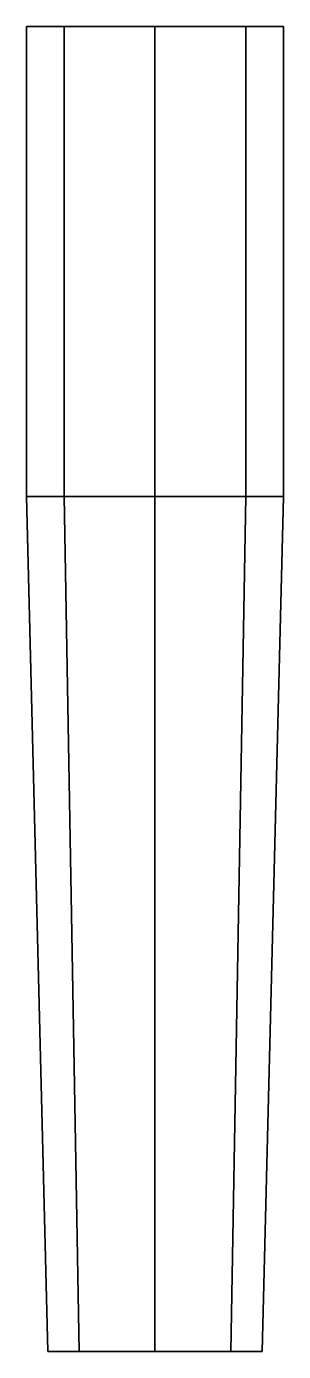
# Model space of a CAD drawing. Extents: x -0.03 to 0.03, y -0.43 to -0.12.
import ezdxf

# ---------------------------------------------------------------- set-up
doc = ezdxf.new("R2010")
doc.units = 0
doc.layers.add('BARREL_37', color=1, linetype='CONTINUOUS')

msp = doc.modelspace()

# ---------------------------------------------------------------- linework, layer by layer
at = {"layer": 'BARREL_37'}
for points in [[(-0.03, -0.23), (-0.02121, -0.23, 0.02121), (-0.02121, -0.12, 0.02121), (-0.03, -0.12)], [(-0.02121, -0.23, -0.02121), (-0.03, -0.23), (-0.03, -0.12), (-0.02121, -0.12, -0.02121)], [(-0.02121, -0.23, 0.02121), (0, -0.23, 0.03), (0, -0.12, 0.03), (-0.02121, -0.12, 0.02121)], [(0, -0.23, -0.03), (-0.02121, -0.23, -0.02121), (-0.02121, -0.12, -0.02121), (0, -0.12, -0.03)], [(0, -0.23, 0.03), (0.02121, -0.23, 0.02121), (0.02121, -0.12, 0.02121), (0, -0.12, 0.03)], [(0.02121, -0.23, -0.02121), (0, -0.23, -0.03), (0, -0.12, -0.03), (0.02121, -0.12, -0.02121)], [(0.02121, -0.23, 0.02121), (0.03, -0.23), (0.03, -0.12), (0.02121, -0.12, 0.02121)], [(0.03, -0.23), (0.02121, -0.23, -0.02121), (0.02121, -0.12, -0.02121), (0.03, -0.12)], [(-0.03, -0.23), (-0.02121, -0.23, -0.02121), (-0.01768, -0.43, -0.01768), (-0.025, -0.43)], [(-0.02121, -0.23, 0.02121), (-0.03, -0.23), (-0.025, -0.43), (-0.01768, -0.43, 0.01768)], [(-0.02121, -0.23, -0.02121), (0, -0.23, -0.03), (0, -0.43, -0.025), (-0.01768, -0.43, -0.01768)], [(0, -0.23, 0.03), (-0.02121, -0.23, 0.02121), (-0.01768, -0.43, 0.01768), (0, -0.43, 0.025)], [(0, -0.23, -0.03), (0.02121, -0.23, -0.02121), (0.01768, -0.43, -0.01768), (0, -0.43, -0.025)], [(0.02121, -0.23, 0.02121), (0, -0.23, 0.03), (0, -0.43, 0.025), (0.01768, -0.43, 0.01768)], [(0.02121, -0.23, -0.02121), (0.03, -0.23), (0.025, -0.43), (0.01768, -0.43, -0.01768)], [(0.03, -0.23), (0.02121, -0.23, 0.02121), (0.01768, -0.43, 0.01768), (0.025, -0.43)], [(0.025, -0.43), (-0.01768, -0.43, 0.01768), (-0.025, -0.43), (0.01768, -0.43, -0.01768)], [(0.01768, -0.43, -0.01768), (-0.025, -0.43), (-0.01768, -0.43, -0.01768), (0, -0.43, -0.025)], [(0.01768, -0.43, 0.01768), (0, -0.43, 0.025), (-0.01768, -0.43, 0.01768), (0.025, -0.43)]]:
    msp.add_3dface(points, dxfattribs=at)

doc.saveas('drawing.dxf')
